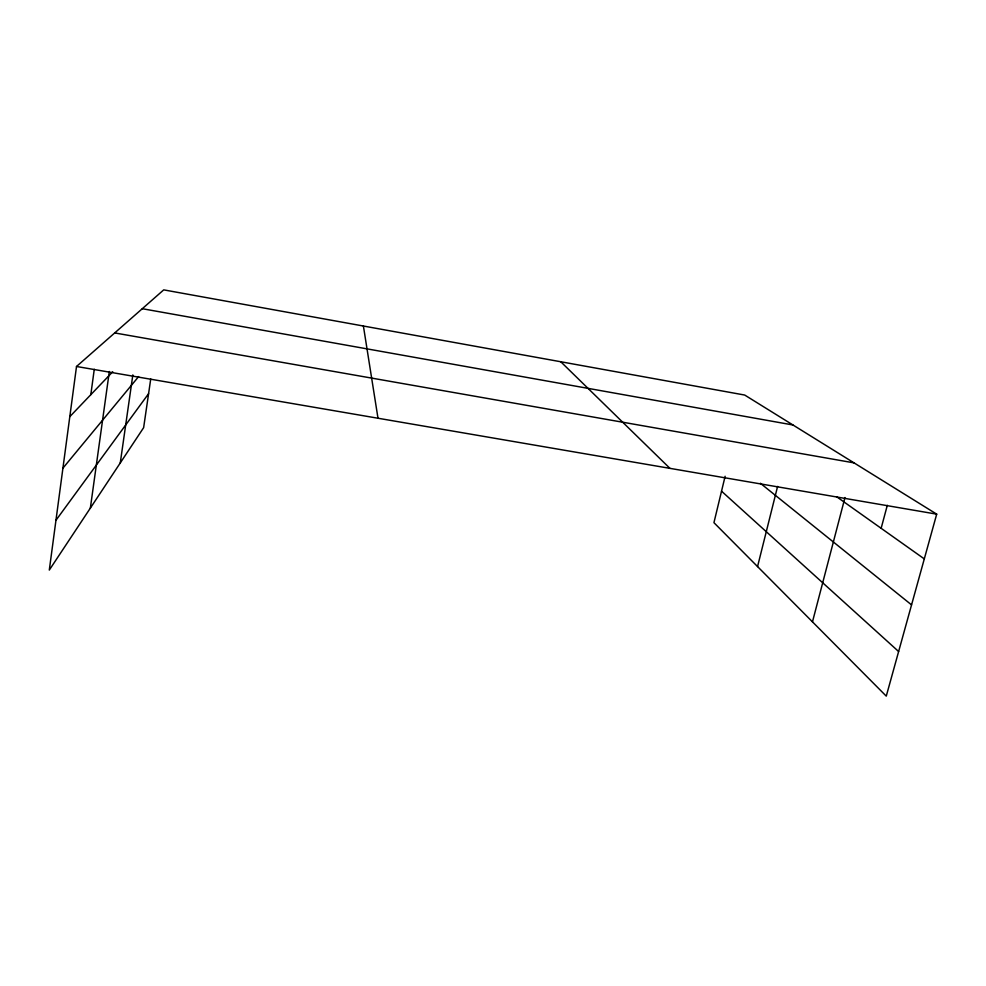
<?xml version="1.0" encoding="UTF-8"?>
<svg xmlns="http://www.w3.org/2000/svg" width="986" height="986" viewBox="0 0 986 986"><rect width="100%" height="100%" fill="white"/><g stroke="black" fill="none" stroke-linecap="round" stroke-linejoin="round"><path stroke-width="1.48" d="M725.129 476.275L713.938 522.679L886.266 696.128L936.7 514.15L744.713 395.053L163.725 289.872L76.514 366.484L49.3 570.068L143.636 427.665L150.735 378.944M90.811 394.683L94.274 369.282M90.355 508.098L109.335 371.5M120.267 462.952L132.839 374.914M757.556 566.568L777.597 486.406M812.476 621.858L844.99 497.523M881.139 528.299L887.314 505.3M55.955 520.288L148.59 393.685M62.931 468.14L138.644 376.566M69.809 416.659L112.724 371.759M76.514 366.484L936.7 514.15M114.696 332.935L854.049 462.878M142.292 308.704L792.954 424.978M836.559 496.685L924.301 558.902M760.366 483.263L911.557 604.886M721.53 491.176L898.628 651.524M560.775 361.751L669.925 468.35M363.403 326.021L377.995 418.237"/></g></svg>
